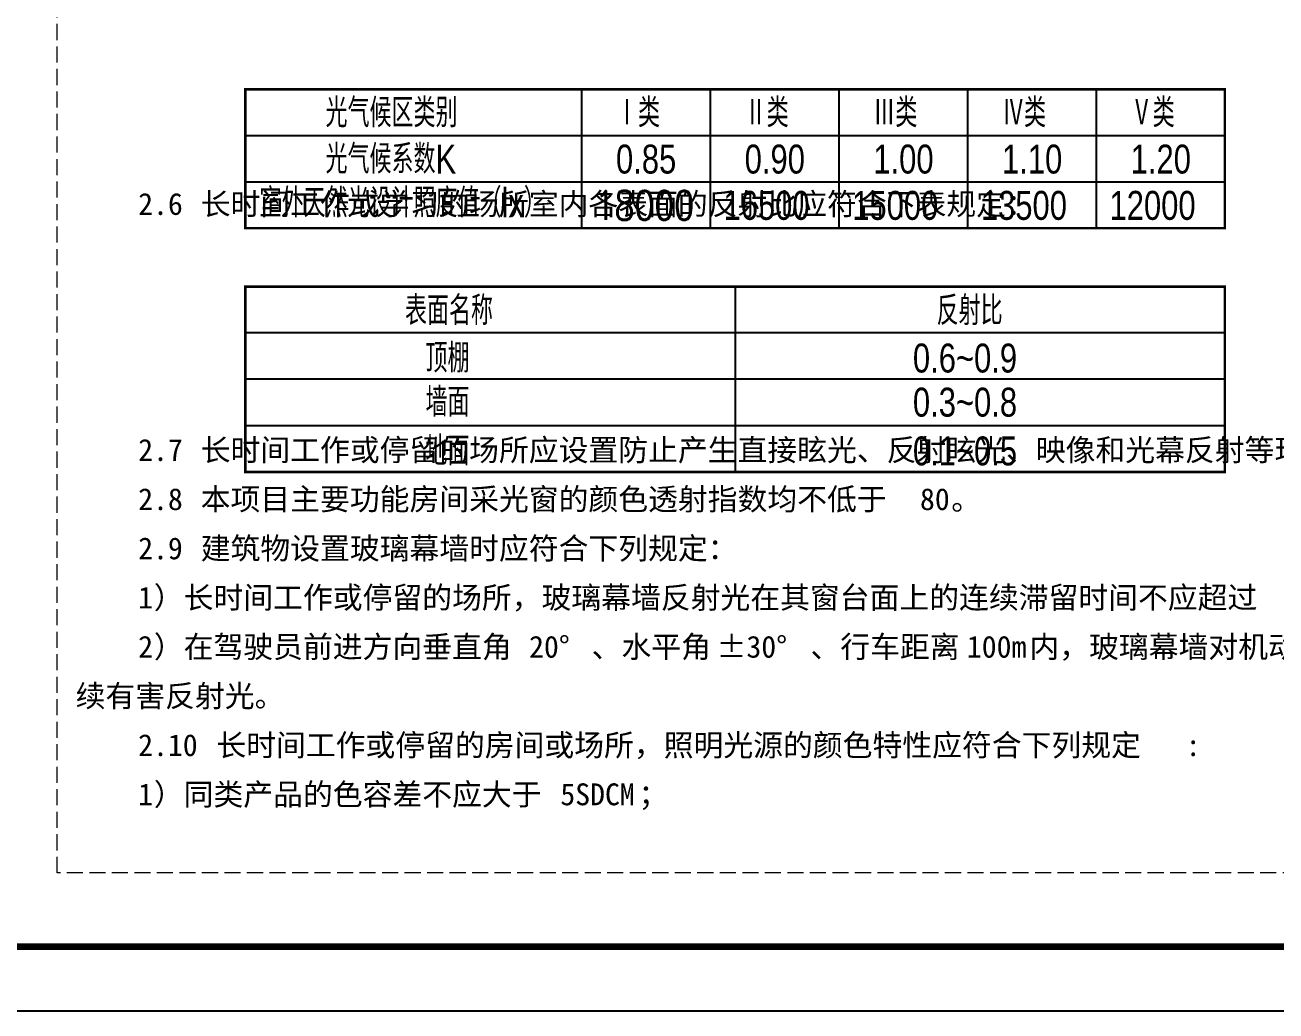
# Model space of a CAD drawing. Extents: x 1109697 to 1467097, y -139975 to 53891.
# Drawn here: x 1331297 to 1350742, y -74119 to -58787 of the extents above; entities that cross this region are included whole.
import ezdxf

# ---------------------------------------------------------------- set-up
doc = ezdxf.new("R2010")
doc.units = 0
doc.header["$LTSCALE"] = 1000
doc.header["$MEASUREMENT"] = 0
doc.linetypes.add('CONTINOUS', pattern=[0])
doc.linetypes.add('DASH', pattern=[0.35, 0.25, -0.1])
for name, color, linetype in [('PUB_TEXT', 7, 'Continuous'), ('PUB_TEXT @ 1', 7, 'Continuous'), ('PUB_TITLE', 4, 'Continuous'), ('SURFACE', 6, 'Continuous')]:
    doc.layers.add(name, color=color, linetype=linetype)
doc.layers.add('不打印线', color=254, linetype='DASH', lineweight=0, plot=False)
doc.styles.add('_HZTXT', font='SIMPLEX', dxfattribs={"width": 0.8, "bigfont": 'HZTXT'})
doc.styles.add('ST', font='')
doc.styles.add('建筑设计说明字体', font='HNSJY-07', dxfattribs={"width": 0.7, "bigfont": 'HNSJY-HZ'})
doc.styles.get('ST').set_extended_font_data('NSimSun')

msp = doc.modelspace()

# ---------------------------------------------------------------- linework, layer by layer
at = {"layer": 'PUB_TITLE'}
msp.add_lwpolyline([(1277897, -74119), (1361997, -74119), (1361997, -14719), (1277897, -14719)], close=True, dxfattribs=at)
at = {"layer": 'PUB_TITLE', "const_width": 100}
msp.add_lwpolyline([(1280397, -73119), (1360997, -73119), (1360997, -15719), (1280397, -15719)], close=True, dxfattribs=at)
at = {"layer": 'SURFACE'}
for p, q in [((1342334, -62856), (1342334, -65737)), ((1349946, -63576), (1334721, -63576)), ((1349946, -64296), (1334721, -64296)), ((1334721, -65016), (1349946, -65016))]:
    msp.add_line(p, q, dxfattribs=at)
at = {"layer": 'SURFACE', "const_width": 40}
for points in [[(1334721, -61946), (1334721, -59786), (1349946, -59786), (1349946, -61946)], [(1334721, -65737), (1334721, -62856), (1349946, -62856), (1349946, -65737)]]:
    msp.add_lwpolyline(points, close=True, dxfattribs=at)
at = {"layer": 'SURFACE'}
for points in [[(1339946, -59786), (1339946, -61946)], [(1341946, -59786), (1341946, -61946)], [(1343946, -59786), (1343946, -61946)], [(1345946, -59786), (1345946, -61946)], [(1347946, -59786), (1347946, -61946)], [(1334721, -60506), (1349946, -60506)], [(1334721, -61226), (1349946, -61226)]]:
    msp.add_lwpolyline(points, dxfattribs=at)
at = {"layer": '不打印线'}
msp.add_lwpolyline([(1331797, -19141), (1355997, -19141), (1355997, -71971), (1331797, -71971)], close=True, dxfattribs=at)

# ---------------------------------------------------------------- texts
at = {"layer": 'PUB_TEXT', "linetype": 'CONTINOUS', "style": '建筑设计说明字体', "width": 0.8}
for s, p in [('光气候区类别', (1335968, -60377)), ('Ⅰ类', (1340483, -60377)), ('Ⅱ类', (1342483, -60377)), ('Ⅲ类', (1344483, -60377)), ('Ⅳ类', (1346483, -60377)), ('Ⅴ类', (1348483, -60377)), ('光气候系数K', (1335968, -61097)), ('0.85', (1340483, -61097)), ('0.90', (1342483, -61097)), ('1.00', (1344483, -61097)), ('1.10', (1346483, -61097)), ('1.20', (1348483, -61097)), ('室外天然光设计照度值（lx）', (1334942, -61777)), ('16500', (1342154, -61817)), ('15000', (1344154, -61817)), ('13500', (1346154, -61817)), ('12000', (1348154, -61817)), ('表面名称', (1337203, -63453)), ('反射比', (1345467, -63453)), ('顶棚', (1337522, -64191)), ('0.6~0.9', (1345098, -64191)), ('墙面', (1337522, -64877)), ('0.3~0.8', (1345098, -64877)), ('地面', (1337522, -65635)), ('0.1~0.5', (1345098, -65635))]:
    msp.add_text(s, height=450, dxfattribs=at).set_placement(p)
at = {"layer": 'PUB_TEXT', "style": 'ST'}
for s, height, p in [('2.6', 339.9, (1333056, -61740)), ('长时间工作或学习的场所室内各表面的反射比应符合下表规定：', 339.87, (1334028, -61740)), ('2.7', 339.9, (1333056, -65565)), ('长时间工作或停留的场所应设置防止产生直接眩光、反射眩光、映像和光幕反射等现象的措施。', 339.87, (1334028, -65565)), ('2.8', 339.9, (1333056, -66330)), ('本项目主要功能房间采光窗的颜色透射指数均不低于', 339.87, (1334028, -66330)), ('80', 339.9, (1345208, -66330)), ('。', 340, (1345694, -66330)), ('2.9', 339.9, (1333056, -67095)), ('建筑物设置玻璃幕墙时应符合下列规定：', 339.87, (1334028, -67095)), ('）长时间工作或停留的场所，玻璃幕墙反射光在其窗台面上的连续滞留时间不应超过', 339.87, (1333299, -67860)), ('1', 340, (1333056, -67860)), ('）在驾驶员前进方向垂直角', 339.87, (1333299, -68625)), ('、水平角', 339.9, (1340104, -68625)), ('、行车距离', 339.9, (1343506, -68625)), ('内，玻璃幕墙对机动车驾驶员不应造成连', 339.87, (1346909, -68625)), ('2', 340, (1333056, -68625)), ('20%%d', 339.9, (1339132, -68625)), ('%%p30%%d', 339.9, (1342048, -68625)), ('100m', 339.9, (1345937, -68625)), ('续有害反射光。', 339.9, (1332084, -69390)), ('长时间工作或停留的房间或场所，照明光源的颜色特性应符合下列规定', 339.87, (1334271, -70155)), ('2.10', 339.9, (1333056, -70155)), (':', 340, (1349339, -70155)), ('）同类产品的色容差不应大于', 339.87, (1333299, -70920)), ('5SDCM', 339.9, (1339618, -70920)), ('1', 340, (1333056, -70920)), ('；', 340, (1340833, -70920))]:
    msp.add_text(s, height=height, dxfattribs=at).set_placement(p)
at = {"layer": 'PUB_TEXT @ 1', "linetype": 'CONTINOUS', "style": '_HZTXT', "width": 0.8}
msp.add_text('18000', height=450, dxfattribs=at).set_placement((1340154, -61817))

doc.saveas('drawing.dxf')
